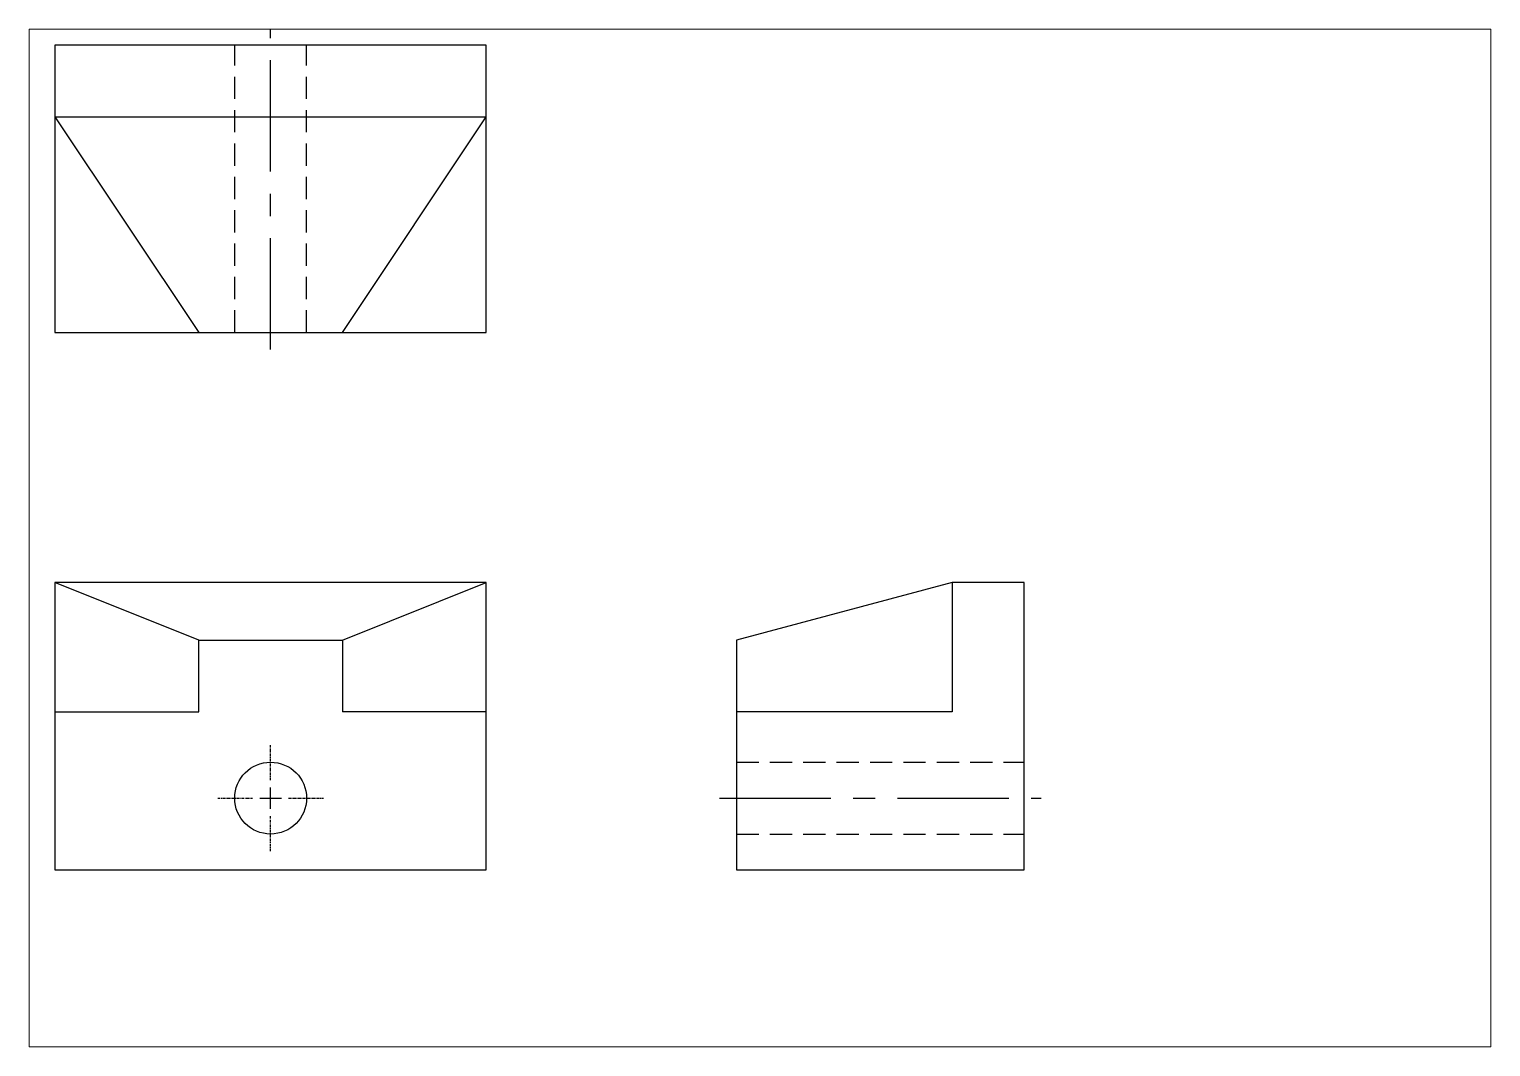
# Paper-space layout 'Layout1' of a CAD drawing. Header units: millimetres. Extents: x 29 to 261, y 20 to 182.
# The model-space entities are those that its viewports show. They can reach past a viewport. Long polylines and large blocks are cut down to what shows.
import ezdxf

# ---------------------------------------------------------------- set-up
doc = ezdxf.new("R2010")
doc.units = ezdxf.units.MM
doc.header["$LTSCALE"] = 0.5
for name, pattern in [('CENTER', [50.8, 31.75, -6.35, 6.35, -6.35]), ('CENTER2', [1.125, 0.75, -0.125, 0.125, -0.125]), ('HIDDEN', [9.525, 6.35, -3.175])]:
    doc.linetypes.add(name, pattern=pattern)
for name, color, linetype in [('Center', 7, 'CENTER'), ('Hidden', 5, 'HIDDEN'), ('Visible', 1, 'Continuous')]:
    doc.layers.add(name, color=color, linetype=linetype)

# ---------------------------------------------------------------- blocks, each defined once
blk = doc.blocks.new('*U1')
at = {"layer": 'Center', "color": 0, "linetype": 'CENTER2', "transparency": 16777216}
for p, q in [((0, 3.175), (0, 9.35)), ((-9.35, 0), (-3.175, 0)), ((3.175, 0), (9.35, 0)), ((0, -9.35), (0, -3.175))]:
    blk.add_line(p, q, dxfattribs=at)
at = {"layer": 'Center', "color": 0, "linetype": 'Continuous', "transparency": 16777216}
for p, q in [((-1.905, 0), (1.905, 0)), ((0, -1.905), (0, 1.905))]:
    blk.add_line(p, q, dxfattribs=at)
blk = doc.blocks.new('*U2')
at = {"layer": 'Center', "color": 0, "linetype": 'CENTER', "transparency": 16777216}
blk.add_line((-28.4, 0), (28.4, 0), dxfattribs=at)
blk = doc.blocks.new('*U3')
at = {"layer": 'Center', "color": 0, "linetype": 'CENTER', "transparency": 16777216}
blk.add_line((0, -28.4), (0, 28.4), dxfattribs=at)

msp = doc.modelspace()

# ---------------------------------------------------------------- linework, layer by layer
at = {"layer": 'Hidden'}
for p, q in [((73.27, 142.21), (73.27, 193.01)), ((85.97, 142.21), (85.97, 193.01)), ((161.91, 66.27), (212.71, 66.27)), ((161.91, 53.57), (212.71, 53.57))]:
    msp.add_line(p, q, dxfattribs=at)
at = {"layer": 'Visible'}
for p, q in [((41.52, 180.31), (117.72, 180.31)), ((41.52, 180.31), (66.92, 142.21)), ((92.32, 142.21), (117.72, 180.31)), ((66.92, 87.81), (41.52, 98.02)), ((92.32, 87.81), (117.72, 98.02)), ((200.01, 98.02), (161.91, 87.81)), ((212.71, 98.02), (200.01, 98.02)), ((200.01, 98.02), (200.01, 75.16)), ((212.71, 47.22), (212.71, 98.02)), ((66.92, 75.16), (66.92, 87.81)), ((66.92, 87.81), (92.32, 87.81)), ((92.32, 87.81), (92.32, 75.16)), ((161.91, 87.81), (161.91, 75.16)), ((41.52, 75.16), (66.92, 75.16)), ((117.72, 75.16), (92.32, 75.16)), ((200.01, 75.16), (161.91, 75.16)), ((161.91, 75.16), (161.91, 47.22)), ((161.91, 47.22), (212.71, 47.22))]:
    msp.add_line(p, q, dxfattribs=at)
for points in [[(41.52, 142.21), (117.72, 142.21), (117.72, 193.01), (41.52, 193.01)], [(41.52, 47.22), (117.72, 47.22), (117.72, 98.02), (41.52, 98.02)]]:
    msp.add_lwpolyline(points, close=True, dxfattribs=at)
msp.add_circle((79.62, 59.92), 6.35, dxfattribs=at)

# ---------------------------------------------------------------- block references
at = {"layer": 'Center', "linetype": 'CENTER'}
for name, p in [('*U3', (79.62, 167.61)), ('*U2', (187.31, 59.92))]:
    msp.add_blockref(name, p, dxfattribs=at)
at = {"layer": 'Center', "linetype": 'CENTER2'}
msp.add_blockref('*U1', (79.62, 59.92), dxfattribs=at)

psp = doc.layouts.get("Layout1")

# ---------------------------------------------------------------- viewports
at = {"layer": '0'}
psp.add_viewport(center=(145.02, 101.02), size=(232.03, 161.6287), view_center_point=(166.06, 105.89), view_height=179.8252, dxfattribs=at)

doc.saveas('drawing.dxf')
